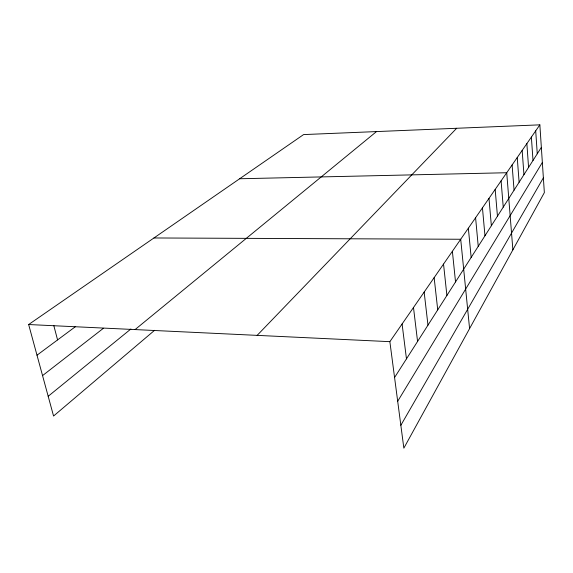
<?xml version="1.0" encoding="UTF-8"?>
<svg xmlns="http://www.w3.org/2000/svg" width="573" height="573" viewBox="0 0 573 573"><rect width="100%" height="100%" fill="white"/><g stroke="black" fill="none" stroke-linecap="round" stroke-linejoin="round"><path stroke-width="0.86" d="M400.849 425.288L543.369 177.838M397.691 401.272L542.352 162.467M394.575 377.507L541.349 147.376M539.852 124.842L544.35 192.6L403.85 448.158L389.862 341.666L539.852 124.842L303.583 134.583L28.65 324.533L53.561 416.034L154.581 330.313M257.148 335.37L456.674 128.273M135.07 329.582L376.511 131.575M48.182 396.287L130.909 328.981M42.552 375.601L103.412 328.286M37.001 355.196L75.6 326.538M239.643 178.762L506.725 172.731L512.878 249.842M153.944 237.967L460.706 239.256L469.581 328.601M28.65 324.533L389.862 341.666M53.755 325.378L57.572 339.925M402.088 324.003L406.465 358.863M413.491 307.515L417.574 341.444M424.156 292.101L427.974 325.142M434.148 277.647L437.729 309.85M443.538 264.074L446.897 295.467M452.376 251.296L455.528 281.93M468.349 228.212L471.156 257.435M475.59 217.747L478.24 246.326M482.452 207.82L484.966 235.775M488.977 198.387L491.362 225.748M495.179 189.419L497.45 216.207M501.089 180.875L503.244 207.118M512.104 164.96L514.06 190.164M517.247 157.525L519.109 182.243M522.161 150.42L523.944 174.672M526.866 143.615L528.571 167.416M531.379 137.097L533.005 160.454M535.705 130.845L537.259 153.786"/></g></svg>
